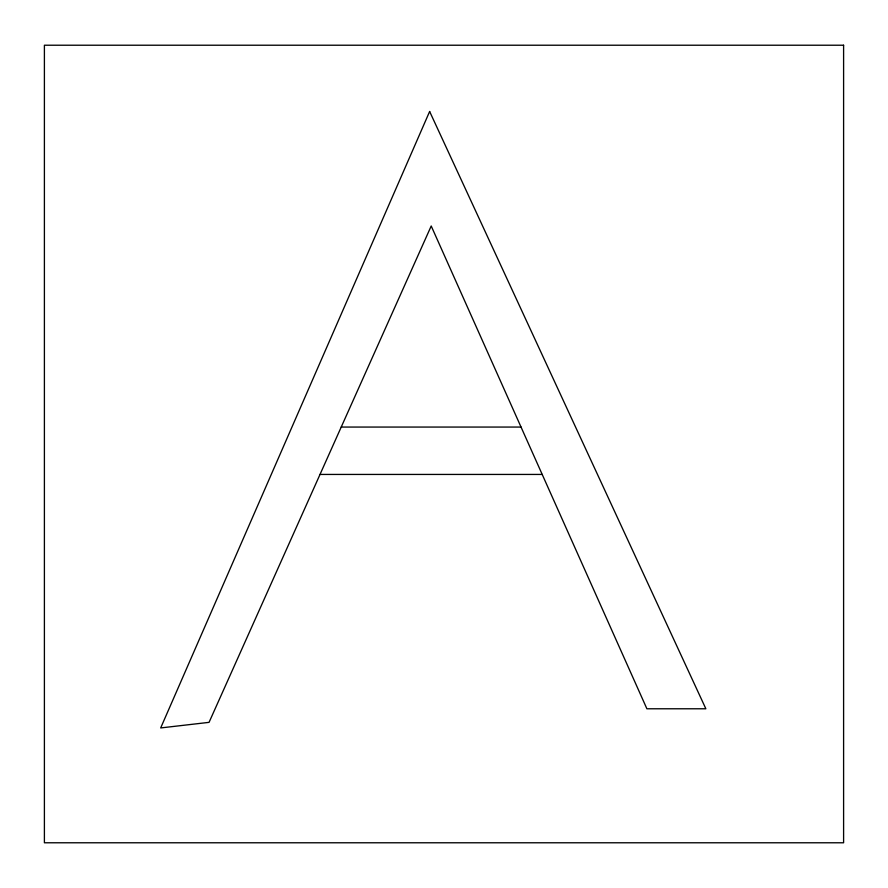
<?xml version="1.0" encoding="UTF-8"?>
<svg xmlns="http://www.w3.org/2000/svg" width="888" height="888" viewBox="0 0 888 888"><rect width="100%" height="100%" fill="white"/><g stroke="black" fill="none" stroke-linecap="round" stroke-linejoin="round"><path stroke-width="1.33" d="M341.225 427.061L521.034 427.061M320.024 474.436L542.202 474.436M429.637 111.488L160.684 727.938L209.057 722.355L431.213 225.996L646.897 708.779L705.86 708.779L429.637 111.488M843.6 45.221L44.4 45.221L44.4 842.779L843.6 842.779L843.6 45.221"/></g></svg>
